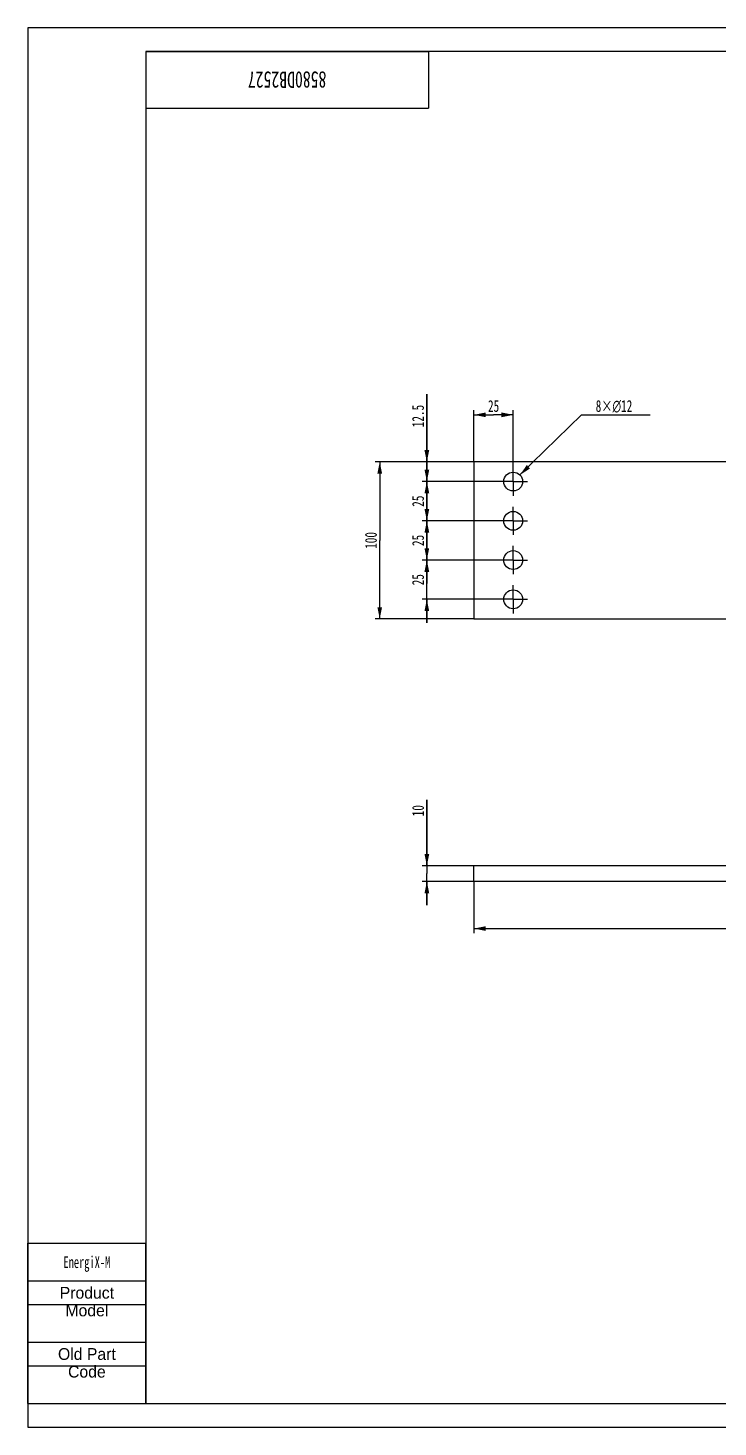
# Model space of a CAD drawing. Header units: millimetres. Extents: x 0 to 1260, y 0 to 891.
# Drawn here: x 0 to 439, y 0 to 891 of the extents above; entities that cross this region are included whole.
import ezdxf

# ---------------------------------------------------------------- set-up
doc = ezdxf.new("R2010")
doc.units = ezdxf.units.MM
doc.header["$LTSCALE"] = 69.3
doc.linetypes.add('CENTER', pattern=[0.6, 0.375, -0.075, 0.075, -0.075])
doc.layers.get('0').update_dxf_attribs({"linetype": 'CONTINUOUS'})
for name, color, linetype in [('8580DB2527_DXF_AXIS', 7, 'CONTINUOUS'), ('8580DB2527_DXF_CONTINUOUS_LINE', 7, 'CONTINUOUS'), ('8580DB2527_DXF_DIMENSION', 7, 'CONTINUOUS'), ('8580DB2527EN_DXF_DIMENSION', 7, 'CONTINUOUS'), ('8580DB2527EN_DXF_FORMAT', 7, 'CONTINUOUS')]:
    doc.layers.add(name, color=color, linetype=linetype)
doc.styles.get("Standard").update_dxf_attribs({"font": 'txt', "width": 0.7})
doc.styles.add('TEXTSTYLE_5', font='changfangsong.ttf')
doc.styles.add('TEXTSTYLE_7', font='txt', dxfattribs={"width": 0.65})
doc.dimstyles.new('DIMSTYLE_1', dxfattribs={"dimtxt": 7.5, "dimasz": 7.5, "dimexe": 1, "dimexo": 0, "dimtad": 1, "dimdsep": 46, "dimtxsty": 'STANDARD', "dimblk": '_FILLED', "dimblk1": '_FILLED', "dimblk2": '_FILLED', "dimcen": 0.09, "dimazin": 2, "dimtp": 0.2, "dimtm": 0.2, "dimtfac": 1, "dimtofl": 0, "dimtmove": 0, "dimatfit": 3, "dimldrblk": '_FILLED', "dimfxl": 1, "dimtolj": 1, "dimarcsym": 0})
doc.dimstyles.new('DIMSTYLE_2', dxfattribs={"dimtxt": 7.5, "dimasz": 7.5, "dimexe": 1, "dimexo": 0, "dimtad": 1, "dimdsep": 46, "dimtxsty": 'STANDARD', "dimblk": '_FILLED', "dimblk1": '_FILLED', "dimblk2": '_FILLED', "dimcen": 0.09, "dimazin": 2, "dimtp": 0.2, "dimtm": 0.2, "dimtfac": 1, "dimtofl": 0, "dimtmove": 0, "dimatfit": 1, "dimldrblk": '_FILLED', "dimfxl": 1, "dimtolj": 1, "dimarcsym": 0})
doc.dimstyles.new('DIMSTYLE_3', dxfattribs={"dimtxt": 7.5, "dimasz": 7.5, "dimexe": 1, "dimexo": 0, "dimtad": 1, "dimdsep": 46, "dimtxsty": 'STANDARD', "dimblk": '_FILLED', "dimblk1": '_FILLED', "dimblk2": '_FILLED', "dimcen": 0.09, "dimazin": 2, "dimtp": 0.3, "dimtm": 0.3, "dimtfac": 1, "dimtofl": 0, "dimtmove": 0, "dimatfit": 3, "dimldrblk": '_FILLED', "dimfxl": 1, "dimtolj": 1, "dimarcsym": 0})
doc.dimstyles.new('DIMSTYLE_5', dxfattribs={"dimtxt": 7.5, "dimasz": 7.5, "dimexe": 1, "dimexo": 0, "dimtad": 1, "dimdsep": 46, "dimtxsty": 'STANDARD', "dimblk": '_FILLED', "dimblk1": '_FILLED', "dimblk2": '_FILLED', "dimcen": 0.09, "dimazin": 2, "dimtp": 0.8, "dimtm": 0.8, "dimtfac": 1, "dimtofl": 0, "dimtmove": 0, "dimatfit": 3, "dimldrblk": '_FILLED', "dimfxl": 1, "dimtolj": 1, "dimarcsym": 0})

# ---------------------------------------------------------------- blocks, each defined once
blk = doc.blocks.new('_FILLED')
at = {"color": 0, "linetype": 'BYBLOCK'}
blk.add_solid([(0, 0), (-1, 0.2), (-1, -0.2)], dxfattribs=at)
blk = doc.blocks.new('*D0')
at = {"layer": '8580DB2527EN_DXF_DIMENSION', "color": 1, "linetype": 'CONTINUOUS'}
for p, q in [((253.98, 357.44), (253.98, 399.44)), ((253.98, 399.44), (253.98, 352.44)), ((283.98, 357.44), (250.98, 357.44)), ((253.98, 332.44), (253.98, 352.44)), ((283.98, 347.44), (250.98, 347.44)), ((253.98, 347.44), (253.98, 332.44))]:
    blk.add_line(p, q, dxfattribs=at)
at = {"layer": '8580DB2527EN_DXF_DIMENSION', "color": 1, "linetype": 'CONTINUOUS', "xscale": 7.5, "yscale": 7.5, "zscale": 7.5}
for p, rotation in [((253.98, 357.44), 270), ((253.98, 347.44), 90)]:
    blk.add_blockref('_FILLED', p, dxfattribs=dict(at, rotation=rotation))
at = {"layer": '8580DB2527EN_DXF_DIMENSION', "color": 1, "linetype": 'CONTINUOUS', "insert": (244.61, 388.94), "char_height": 7.5, "width": 15.75, "attachment_point": 1, "rotation": 90, "line_spacing_factor": 0.9}
blk.add_mtext('10', dxfattribs=at)
blk = doc.blocks.new('*D1')
at = {"layer": '8580DB2527EN_DXF_DIMENSION', "color": 1, "linetype": 'CONTINUOUS'}
for p, q in [((283.98, 614.63), (283.98, 647.63)), ((283.98, 644.63), (296.48, 644.63)), ((308.98, 644.63), (296.48, 644.63)), ((308.98, 602.13), (308.98, 647.63))]:
    blk.add_line(p, q, dxfattribs=at)
at = {"layer": '8580DB2527EN_DXF_DIMENSION', "color": 1, "linetype": 'CONTINUOUS', "xscale": 7.5, "yscale": 7.5, "zscale": 7.5, "rotation": 180}
blk.add_blockref('_FILLED', (283.98, 644.63), dxfattribs=at)
at = {"layer": '8580DB2527EN_DXF_DIMENSION', "color": 1, "linetype": 'CONTINUOUS', "xscale": 7.5, "yscale": 7.5, "zscale": 7.5}
blk.add_blockref('_FILLED', (308.98, 644.63), dxfattribs=at)
at = {"layer": '8580DB2527EN_DXF_DIMENSION', "color": 1, "linetype": 'CONTINUOUS', "insert": (296.48, 654), "char_height": 7.5, "width": 15.75, "attachment_point": 2, "line_spacing_factor": 0.9}
blk.add_mtext('25', dxfattribs=at)
blk = doc.blocks.new('*D2')
at = {"layer": '8580DB2527EN_DXF_DIMENSION', "color": 1, "linetype": 'CONTINUOUS'}
for p, q in [((253.98, 614.63), (253.98, 657.72)), ((253.98, 657.72), (253.98, 608.38)), ((283.98, 614.63), (250.98, 614.63)), ((253.98, 587.13), (253.98, 608.38)), ((308.98, 602.13), (250.98, 602.13)), ((253.98, 602.13), (253.98, 587.13))]:
    blk.add_line(p, q, dxfattribs=at)
at = {"layer": '8580DB2527EN_DXF_DIMENSION', "color": 1, "linetype": 'CONTINUOUS', "xscale": 7.5, "yscale": 7.5, "zscale": 7.5}
for p, rotation in [((253.98, 614.63), 270), ((253.98, 602.13), 90)]:
    blk.add_blockref('_FILLED', p, dxfattribs=dict(at, rotation=rotation))
at = {"layer": '8580DB2527EN_DXF_DIMENSION', "color": 1, "linetype": 'CONTINUOUS', "insert": (244.61, 636.72), "char_height": 7.5, "width": 31.5, "attachment_point": 1, "rotation": 90, "line_spacing_factor": 0.9}
blk.add_mtext('12.5', dxfattribs=at)
blk = doc.blocks.new('*D3')
at = {"layer": '8580DB2527EN_DXF_DIMENSION', "color": 1, "linetype": 'CONTINUOUS'}
for p, q in [((253.98, 602.13), (253.98, 617.13)), ((253.98, 617.13), (253.98, 589.63)), ((308.98, 602.13), (250.98, 602.13)), ((253.98, 562.13), (253.98, 589.63)), ((308.98, 577.13), (250.98, 577.13)), ((253.98, 577.13), (253.98, 562.13))]:
    blk.add_line(p, q, dxfattribs=at)
at = {"layer": '8580DB2527EN_DXF_DIMENSION', "color": 1, "linetype": 'CONTINUOUS', "xscale": 7.5, "yscale": 7.5, "zscale": 7.5}
for p, rotation in [((253.98, 602.13), 270), ((253.98, 577.13), 90)]:
    blk.add_blockref('_FILLED', p, dxfattribs=dict(at, rotation=rotation))
at = {"layer": '8580DB2527EN_DXF_DIMENSION', "color": 1, "linetype": 'CONTINUOUS', "insert": (244.61, 589.63), "char_height": 7.5, "width": 15.75, "attachment_point": 2, "rotation": 90, "line_spacing_factor": 0.9}
blk.add_mtext('25', dxfattribs=at)
blk = doc.blocks.new('*D4')
at = {"layer": '8580DB2527EN_DXF_DIMENSION', "color": 1, "linetype": 'CONTINUOUS'}
for p, q in [((253.98, 577.13), (253.98, 592.13)), ((253.98, 592.13), (253.98, 564.63)), ((308.98, 577.13), (250.98, 577.13)), ((253.98, 537.13), (253.98, 564.63)), ((308.98, 552.13), (250.98, 552.13)), ((253.98, 552.13), (253.98, 537.13))]:
    blk.add_line(p, q, dxfattribs=at)
at = {"layer": '8580DB2527EN_DXF_DIMENSION', "color": 1, "linetype": 'CONTINUOUS', "xscale": 7.5, "yscale": 7.5, "zscale": 7.5}
for p, rotation in [((253.98, 577.13), 270), ((253.98, 552.13), 90)]:
    blk.add_blockref('_FILLED', p, dxfattribs=dict(at, rotation=rotation))
at = {"layer": '8580DB2527EN_DXF_DIMENSION', "color": 1, "linetype": 'CONTINUOUS', "insert": (244.61, 564.63), "char_height": 7.5, "width": 15.75, "attachment_point": 2, "rotation": 90, "line_spacing_factor": 0.9}
blk.add_mtext('25', dxfattribs=at)
blk = doc.blocks.new('*D7')
at = {"layer": '8580DB2527EN_DXF_DIMENSION', "color": 1, "linetype": 'CONTINUOUS'}
for p, q in [((313.28, 606.32), (352.49, 644.63)), ((352.49, 644.63), (357.74, 644.63)), ((357.74, 644.63), (396.24, 644.63))]:
    blk.add_line(p, q, dxfattribs=at)
at = {"layer": '8580DB2527EN_DXF_DIMENSION', "color": 1, "linetype": 'CONTINUOUS', "xscale": 7.5, "yscale": 7.5, "zscale": 7.5, "rotation": 224.3306553027}
blk.add_blockref('_FILLED', (313.28, 606.32), dxfattribs=at)
at = {"layer": '8580DB2527EN_DXF_DIMENSION', "color": 1, "linetype": 'CONTINUOUS', "insert": (361.49, 654), "char_height": 7.5, "width": 46.5, "attachment_point": 1, "line_spacing_factor": 0.9}
blk.add_mtext('8×\\fgdt;{\\fgdt;n}\\ftxt;12', dxfattribs=at)
blk = doc.blocks.new('*D8')
at = {"layer": '8580DB2527EN_DXF_DIMENSION', "color": 1, "linetype": 'CONTINUOUS'}
for p, q in [((283.98, 614.63), (220.98, 614.63)), ((223.98, 614.63), (223.98, 564.63)), ((223.98, 514.63), (223.98, 564.63)), ((283.98, 514.63), (220.98, 514.63))]:
    blk.add_line(p, q, dxfattribs=at)
at = {"layer": '8580DB2527EN_DXF_DIMENSION', "color": 1, "linetype": 'CONTINUOUS', "xscale": 7.5, "yscale": 7.5, "zscale": 7.5}
for p, rotation in [((223.98, 614.63), 90), ((223.98, 514.63), 270)]:
    blk.add_blockref('_FILLED', p, dxfattribs=dict(at, rotation=rotation))
at = {"layer": '8580DB2527EN_DXF_DIMENSION', "color": 1, "linetype": 'CONTINUOUS', "insert": (214.61, 564.63), "char_height": 7.5, "width": 23.625, "attachment_point": 2, "rotation": 90, "line_spacing_factor": 0.9}
blk.add_mtext('100', dxfattribs=at)
blk = doc.blocks.new('*D10')
at = {"layer": '8580DB2527EN_DXF_DIMENSION', "color": 1, "linetype": 'CONTINUOUS'}
for p, q in [((253.98, 552.13), (253.98, 567.13)), ((253.98, 567.13), (253.98, 539.63)), ((308.98, 552.13), (250.98, 552.13)), ((253.98, 512.13), (253.98, 539.63)), ((308.98, 527.13), (250.98, 527.13)), ((253.98, 527.13), (253.98, 512.13))]:
    blk.add_line(p, q, dxfattribs=at)
at = {"layer": '8580DB2527EN_DXF_DIMENSION', "color": 1, "linetype": 'CONTINUOUS', "xscale": 7.5, "yscale": 7.5, "zscale": 7.5}
for p, rotation in [((253.98, 552.13), 270), ((253.98, 527.13), 90)]:
    blk.add_blockref('_FILLED', p, dxfattribs=dict(at, rotation=rotation))
at = {"layer": '8580DB2527EN_DXF_DIMENSION', "color": 1, "linetype": 'CONTINUOUS', "insert": (244.61, 539.63), "char_height": 7.5, "width": 15.75, "attachment_point": 2, "rotation": 90, "line_spacing_factor": 0.9}
blk.add_mtext('25', dxfattribs=at)
blk = doc.blocks.new('*D13')
at = {"layer": '8580DB2527_DXF_DIMENSION', "color": 1, "linetype": 'CONTINUOUS'}
for p, q in [((283.98, 347.44), (283.98, 314.44)), ((753.98, 347.44), (753.98, 314.44)), ((283.98, 317.44), (518.98, 317.44)), ((753.98, 317.44), (518.98, 317.44))]:
    blk.add_line(p, q, dxfattribs=at)
at = {"layer": '8580DB2527_DXF_DIMENSION', "color": 1, "linetype": 'CONTINUOUS', "xscale": 7.5, "yscale": 7.5, "zscale": 7.5, "rotation": 180}
blk.add_blockref('_FILLED', (283.98, 317.44), dxfattribs=at)
at = {"layer": '8580DB2527_DXF_DIMENSION', "color": 1, "linetype": 'CONTINUOUS', "xscale": 7.5, "yscale": 7.5, "zscale": 7.5}
blk.add_blockref('_FILLED', (753.98, 317.44), dxfattribs=at)
at = {"layer": '8580DB2527_DXF_DIMENSION', "color": 1, "linetype": 'CONTINUOUS', "insert": (518.98, 326.82), "char_height": 7.5, "width": 23.625, "attachment_point": 2, "line_spacing_factor": 0.9}
blk.add_mtext('470', dxfattribs=at)

msp = doc.modelspace()

# ---------------------------------------------------------------- linework, layer by layer
at = {"layer": '8580DB2527_DXF_AXIS', "color": 4, "linetype": 'CENTER'}
for p, q in [((308.983, 602.128), (308.983, 611.128)), ((308.983, 602.128), (299.983, 602.128)), ((308.983, 602.128), (308.983, 593.128)), ((308.983, 602.128), (317.983, 602.128)), ((308.983, 577.128), (308.983, 586.128)), ((308.983, 577.128), (299.983, 577.128)), ((308.983, 577.128), (308.983, 568.128)), ((308.983, 577.128), (317.983, 577.128)), ((308.983, 552.128), (308.983, 561.128)), ((308.983, 552.128), (299.983, 552.128)), ((308.983, 552.128), (308.983, 543.128)), ((308.983, 552.128), (317.983, 552.128)), ((308.983, 527.128), (308.983, 536.128)), ((308.983, 527.128), (299.983, 527.128)), ((308.983, 527.128), (308.983, 518.128)), ((308.983, 527.128), (317.983, 527.128))]:
    msp.add_line(p, q, dxfattribs=at)
at = {"layer": '8580DB2527_DXF_CONTINUOUS_LINE', "color": 3, "linetype": 'CONTINUOUS'}
for p, q in [((283.983, 614.628), (283.983, 514.628)), ((753.983, 614.628), (283.983, 614.628)), ((283.983, 514.628), (753.983, 514.628)), ((753.983, 347.441), (283.983, 347.441))]:
    msp.add_line(p, q, dxfattribs=at)
at = {"layer": '8580DB2527_DXF_CONTINUOUS_LINE', "color": 7, "linetype": 'CONTINUOUS'}
for p in [(283.983, 347.441), (753.983, 357.441)]:
    msp.add_line(p, (283.983, 357.441), dxfattribs=at)
at = {"layer": '8580DB2527_DXF_CONTINUOUS_LINE', "color": 3, "linetype": 'CONTINUOUS'}
for centre in [(308.983, 602.128), (308.983, 577.128), (308.983, 552.128), (308.983, 527.128)]:
    msp.add_circle(centre, 6, dxfattribs=at)
at = {"layer": '8580DB2527EN_DXF_FORMAT', "color": 1, "linetype": 'CONTINUOUS'}
for p, q in [((0, 891), (0, 0)), ((1260, 891), (0, 891)), ((0, 15), (0, 117)), ((0, 117), (75, 117)), ((75, 15), (75, 117)), ((0, 93), (75, 93)), ((0, 78), (75, 78)), ((0, 54), (75, 54)), ((0, 39), (75, 39)), ((0, 15), (75, 15)), ((0, 0), (1260, 0))]:
    msp.add_line(p, q, dxfattribs=at)
at = {"layer": '8580DB2527EN_DXF_FORMAT', "color": 7, "linetype": 'CONTINUOUS'}
for p, q in [((75, 876), (255, 876)), ((75, 876), (75, 840)), ((75, 876), (75, 15)), ((1245, 876), (75, 876)), ((255, 876), (255, 840)), ((75, 840), (255, 840)), ((75, 15), (1245, 15))]:
    msp.add_line(p, q, dxfattribs=at)

# ---------------------------------------------------------------- texts
at = {"layer": '8580DB2527EN_DXF_FORMAT', "color": 1, "linetype": 'CONTINUOUS', "insert": (165, 852.75), "char_height": 10.5, "width": 110.25, "attachment_point": 2, "rotation": 180, "line_spacing_factor": 0.9}
msp.add_mtext('8580DB2527', dxfattribs=at)
at = {"layer": '8580DB2527EN_DXF_FORMAT', "color": 1, "linetype": 'CONTINUOUS', "insert": (37.5, 108.75), "char_height": 7.5, "width": 65.8125, "attachment_point": 2, "line_spacing_factor": 0.9, "style": 'TEXTSTYLE_7'}
msp.add_mtext('EnergiX-M', dxfattribs=at)
at = {"layer": '8580DB2527EN_DXF_FORMAT', "color": 3, "linetype": 'CONTINUOUS', "char_height": 7.5, "attachment_point": 2, "line_spacing_factor": 0.9, "style": 'TEXTSTYLE_5'}
for s, insert, width in [('Product Model', (37.5, 89.25), 44.65574), ('Old Part Code', (37.5, 50.25), 46.13115)]:
    msp.add_mtext(s, dxfattribs=dict(at, insert=insert, width=width))

# ---------------------------------------------------------------- dimensions: what is measured, and where the dimension line sits
at = {"layer": '8580DB2527_DXF_DIMENSION', "color": 1, "linetype": 'CONTINUOUS'}
dim = msp.add_linear_dim(base=(283.983, 317.441), p1=(753.983, 347.441), p2=(283.983, 347.441), angle=180, dimstyle='DIMSTYLE_5', dxfattribs=at)
dim.commit()
dim.dimension.update_dxf_attribs({"geometry": '*D13', "text_midpoint": (518.983, 317.441), "dimtype": 160})
at = {"layer": '8580DB2527EN_DXF_DIMENSION', "color": 1, "linetype": 'CONTINUOUS'}
for base, p1, p2, angle, dimstyle, picture, middle in [((253.983, 602.128), (283.983, 614.628), (308.983, 602.128), 270, 'DIMSTYLE_1', '*D2', (253.983, 647.381)), ((253.983, 577.128), (308.983, 602.128), (308.983, 577.128), 270, 'DIMSTYLE_1', '*D3', (253.983, 589.792)), ((223.983, 514.628), (283.983, 614.628), (283.983, 514.628), 270, 'DIMSTYLE_3', '*D8', (223.983, 564.628)), ((253.983, 552.128), (308.983, 577.128), (308.983, 552.128), 270, 'DIMSTYLE_1', '*D4', (253.983, 564.792)), ((253.983, 527.128), (308.983, 552.128), (308.983, 527.128), 270, 'DIMSTYLE_1', '*D10', (253.983, 539.792)), ((253.983, 357.441), (283.983, 347.441), (283.983, 357.441), 90, 'DIMSTYLE_1', '*D0', (253.983, 394.191))]:
    dim = msp.add_linear_dim(base=base, p1=p1, p2=p2, angle=angle, dimstyle=dimstyle, dxfattribs=at)
    dim.commit()
    dim.dimension.update_dxf_attribs({"geometry": picture, "text_midpoint": middle, "dimtype": 160})
dim = msp.add_linear_dim(base=(308.983, 644.628), p1=(283.983, 614.628), p2=(308.983, 602.128), dimstyle='DIMSTYLE_1', dxfattribs=at)
dim.commit()
dim.dimension.update_dxf_attribs({"geometry": '*D1', "text_midpoint": (296.647, 644.628), "dimtype": 160})
dim = msp.add_diameter_dim_2p(p1=(313.275, 606.321), p2=(304.691, 597.935), text='8×%%c<>', dimstyle='DIMSTYLE_2', override={"dimtih": 1, "dimtoh": 1, "dimpost": '<>'}, dxfattribs=at)
dim.commit()
dim.dimension.update_dxf_attribs({"geometry": '*D7', "text_midpoint": (376.988, 650.253), "dimtype": 163})

doc.saveas('drawing.dxf')
